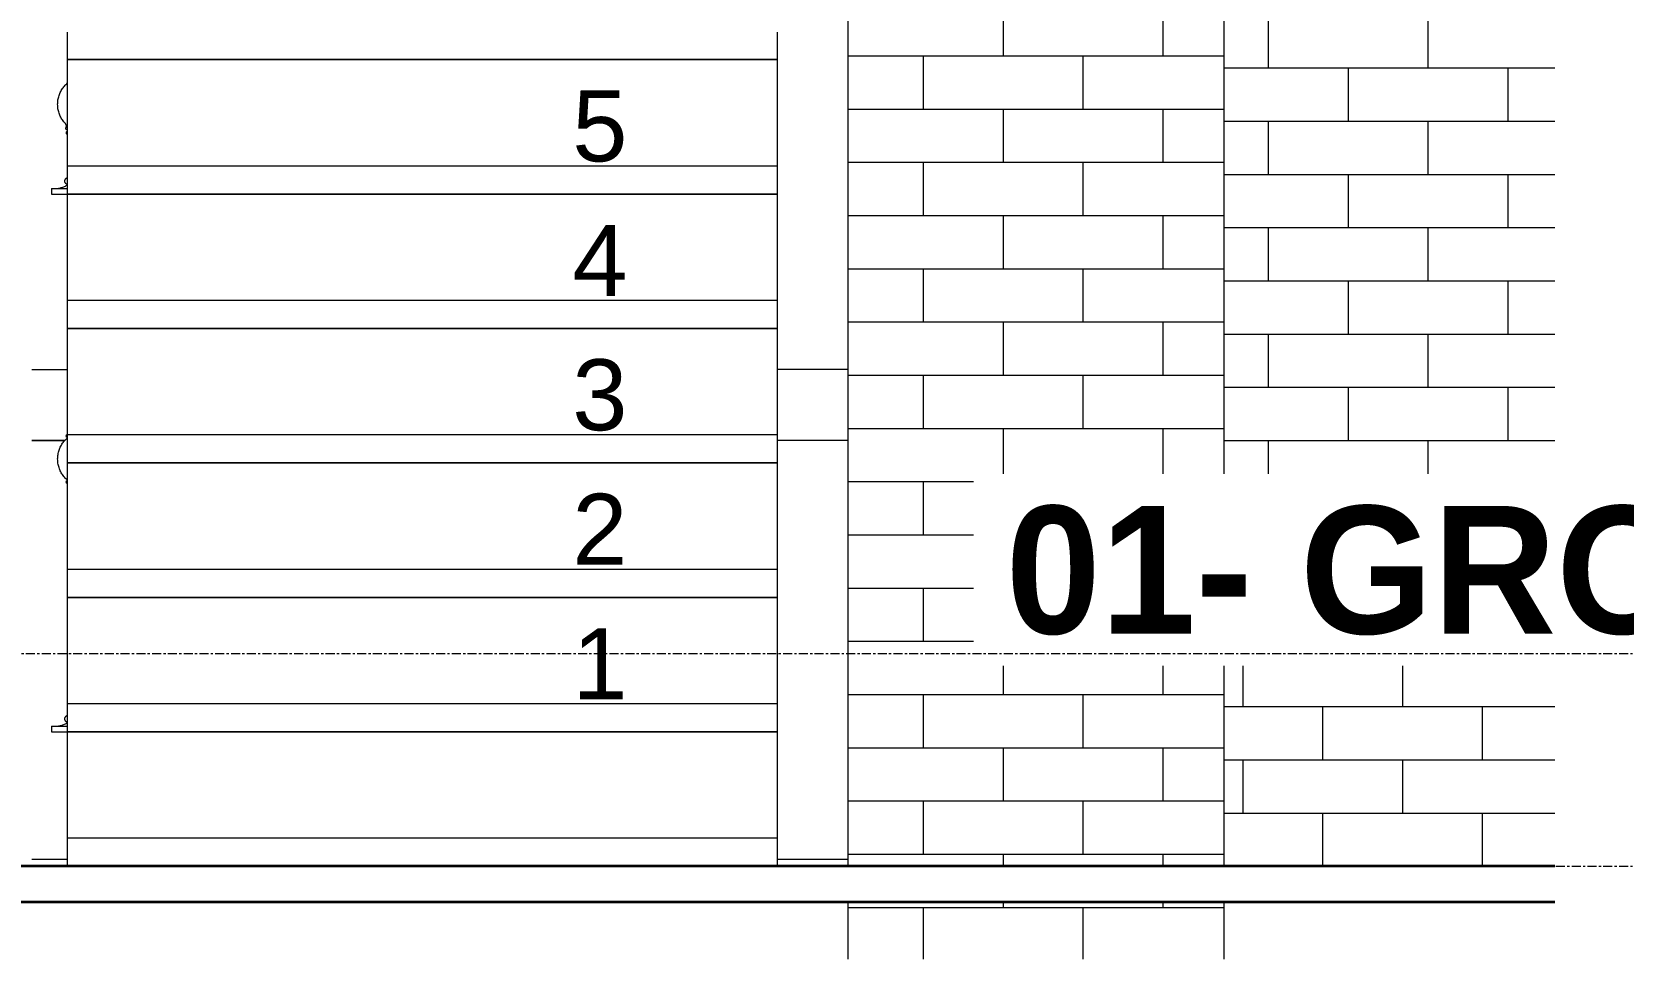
# Model space of a CAD drawing. Header units: inches. Extents: x 22 to 382261, y 22 to 371281.
# Drawn here: x 308972 to 311214, y 113177 to 114484 of the extents above; entities that cross this region are included whole.
import ezdxf

# ---------------------------------------------------------------- set-up
doc = ezdxf.new("R2010")
doc.units = ezdxf.units.IN
doc.header["$MEASUREMENT"] = 0
doc.linetypes.add('Grid Line 1_2_', pattern=[22.225, 12.7, -3.175, 3.175, -3.175])
for name, color, linetype, lineweight in [('A-FLOR', 192, 'Continuous', 9), ('A-FLOR-HRAL', 11, 'Continuous', 9), ('A-FLOR-LEVL', 51, 'Continuous', 9), ('A-FLOR-PATT', 8, 'Continuous', 9), ('A-WALL', 113, 'Continuous', 9), ('A-WALL-PATT', 111, 'Continuous', 9), ('I-WALL', 2, 'Continuous', 9), ('Q-CASE', 31, 'Continuous', 9), ('S-STRS', 31, 'Continuous', 9), ('S-STRS-ANNO', 31, 'Continuous', 9)]:
    doc.layers.add(name, color=color, linetype=linetype, lineweight=lineweight)
doc.styles.add('Arial', font='arial.ttf', dxfattribs={"height": 506.015625})
doc.styles.add('Century Gothic_B', font='GOTHICB.TTF', dxfattribs={"height": 510})

# ---------------------------------------------------------------- blocks, each defined once
blk = doc.blocks.new('Railing - 950mm High Post-464047-Left Side Elevation - Callout 1')
at = {"layer": 'A-FLOR-HRAL'}
for p, q in [((11546.7, 955.2), (11546.7, 947.4)), ((11546.7, 955.2), (11568.2, 955.2)), ((11546.7, 947.4), (11568.2, 947.4))]:
    blk.add_line(p, q, dxfattribs=at)
at = {"layer": 'A-FLOR-HRAL', "flags": 128}
for points in [[(11566, 1852.2), (11564.9, 1853.4), (11563.9, 1854.6), (11562.9, 1855.8), (11562, 1857.1), (11561.2, 1858.4), (11560.3, 1859.7), (11559.6, 1861.1), (11558.9, 1862.5), (11558.3, 1863.9), (11557.7, 1865.3), (11557.1, 1866.8), (11556.7, 1868.3), (11556.3, 1869.8), (11555.9, 1871.3), (11555.6, 1872.9), (11555.4, 1874.4), (11555.3, 1876), (11555.2, 1877.5), (11555.1, 1879.1), (11555.2, 1880.6), (11555.2, 1882.2), (11555.4, 1883.7), (11555.6, 1885.3), (11555.9, 1886.8), (11556.2, 1888.4), (11556.6, 1889.9), (11557.1, 1891.4), (11557.6, 1892.8), (11558.2, 1894.3), (11558.8, 1895.7), (11559.5, 1897.1), (11560.2, 1898.5), (11561, 1899.8), (11561.9, 1901.1), (11562.8, 1902.4), (11563.7, 1903.6), (11564.7, 1904.8), (11565.8, 1906), (11566.9, 1907.1), (11568, 1908.2)], [(11567, 1846.3), (11567.1, 1846.5), (11567.2, 1846.7), (11567.3, 1846.9), (11567.3, 1847.2), (11567.4, 1847.4), (11567.4, 1847.6), (11567.4, 1847.8), (11567.4, 1848), (11567.5, 1848.2), (11567.5, 1848.5), (11567.5, 1848.7), (11567.4, 1848.9), (11567.4, 1849.1), (11567.4, 1849.3), (11567.4, 1849.5), (11567.3, 1849.8), (11567.2, 1850), (11567.2, 1850.2), (11567.1, 1850.4), (11567, 1850.6), (11566.9, 1850.8), (11566.8, 1851), (11566.7, 1851.2), (11566.6, 1851.4), (11566.5, 1851.5), (11566.4, 1851.7), (11566.2, 1851.9), (11566.1, 1852.1), (11566, 1852.2), (11566, 1852.2)], [(11568.8, 1842.9), (11568.7, 1842.9), (11568.6, 1842.9), (11568.5, 1842.9), (11568.4, 1843), (11568.3, 1843), (11568.2, 1843.1), (11568.1, 1843.1), (11568, 1843.2), (11567.9, 1843.2), (11567.8, 1843.3), (11567.8, 1843.4), (11567.7, 1843.4), (11567.6, 1843.5), (11567.5, 1843.6), (11567.5, 1843.6), (11567.4, 1843.7), (11567.3, 1843.8), (11567.3, 1843.9), (11567.2, 1844), (11567.2, 1844.1), (11567.1, 1844.2), (11567.1, 1844.2), (11567, 1844.3), (11567, 1844.4), (11567, 1844.5), (11566.9, 1844.6), (11566.9, 1844.7), (11566.9, 1844.8), (11566.9, 1844.9), (11566.9, 1845), (11566.8, 1845.1), (11566.8, 1845.2), (11566.8, 1845.3), (11566.8, 1845.4), (11566.8, 1845.5), (11566.9, 1845.7), (11566.9, 1845.8), (11566.9, 1845.9), (11566.9, 1846), (11566.9, 1846.1), (11567, 1846.1), (11567, 1846.2), (11567, 1846.3)], [(11568.8, 1836.6), (11568.7, 1836.7), (11568.6, 1836.7), (11568.5, 1836.8), (11568.4, 1836.8), (11568.4, 1836.9), (11568.3, 1836.9), (11568.2, 1837), (11568.1, 1837.1), (11568.1, 1837.1), (11568, 1837.2), (11567.9, 1837.3), (11567.9, 1837.4), (11567.8, 1837.5), (11567.7, 1837.5), (11567.7, 1837.6), (11567.6, 1837.7), (11567.6, 1837.8), (11567.6, 1837.9), (11567.5, 1838), (11567.5, 1838.1), (11567.5, 1838.2), (11567.4, 1838.3), (11567.4, 1838.4), (11567.4, 1838.5), (11567.4, 1838.6), (11567.4, 1838.7), (11567.3, 1838.8), (11567.3, 1838.9), (11567.3, 1839), (11567.4, 1839.1), (11567.4, 1839.2), (11567.4, 1839.3), (11567.4, 1839.4), (11567.4, 1839.5), (11567.4, 1839.6), (11567.5, 1839.6), (11567.5, 1839.7), (11567.5, 1839.8), (11567.6, 1839.9), (11567.6, 1840), (11567.7, 1840.1), (11567.7, 1840.2), (11567.8, 1840.3), (11567.8, 1840.4), (11567.9, 1840.4), (11567.9, 1840.5), (11568, 1840.6), (11568.1, 1840.7), (11568.2, 1840.7), (11568.2, 1840.8), (11568.3, 1840.9), (11568.4, 1840.9), (11568.5, 1841), (11568.6, 1841), (11568.6, 1841.1), (11568.7, 1841.1), (11568.8, 1841.2)], [(11568.8, 1409.3), (11568.7, 1409.3), (11568.6, 1409.4), (11568.5, 1409.4), (11568.4, 1409.5), (11568.4, 1409.6), (11568.3, 1409.6), (11568.2, 1409.7), (11568.1, 1409.8), (11568.1, 1409.8), (11568, 1409.9), (11567.9, 1410), (11567.9, 1410.1), (11567.8, 1410.1), (11567.7, 1410.2), (11567.7, 1410.3), (11567.6, 1410.4), (11567.6, 1410.5), (11567.6, 1410.6), (11567.5, 1410.7), (11567.5, 1410.8), (11567.5, 1410.8), (11567.4, 1410.9), (11567.4, 1411), (11567.4, 1411.1), (11567.4, 1411.2), (11567.4, 1411.3), (11567.3, 1411.4), (11567.3, 1411.5), (11567.3, 1411.6), (11567.4, 1411.7), (11567.4, 1411.8), (11567.4, 1411.9), (11567.4, 1412), (11567.4, 1412.1), (11567.4, 1412.2), (11567.5, 1412.3), (11567.5, 1412.4), (11567.5, 1412.5), (11567.6, 1412.6), (11567.6, 1412.7), (11567.7, 1412.8), (11567.7, 1412.9), (11567.8, 1413), (11567.8, 1413), (11567.9, 1413.1), (11567.9, 1413.2), (11568, 1413.3), (11568.1, 1413.3), (11568.2, 1413.4), (11568.2, 1413.5), (11568.3, 1413.5), (11568.4, 1413.6), (11568.5, 1413.7), (11568.6, 1413.7), (11568.6, 1413.8), (11568.7, 1413.8), (11568.8, 1413.8)], [(11568, 1350.2), (11566.8, 1351.3), (11565.8, 1352.4), (11564.7, 1353.6), (11563.7, 1354.8), (11562.8, 1356), (11561.9, 1357.3), (11561, 1358.6), (11560.2, 1360), (11559.5, 1361.3), (11558.8, 1362.7), (11558.1, 1364.2), (11557.6, 1365.6), (11557.1, 1367.1), (11556.6, 1368.6), (11556.2, 1370.1), (11555.9, 1371.6), (11555.6, 1373.1), (11555.4, 1374.7), (11555.2, 1376.2), (11555.2, 1377.8), (11555.1, 1379.4), (11555.2, 1380.9), (11555.3, 1382.5), (11555.4, 1384), (11555.7, 1385.6), (11555.9, 1387.1), (11556.3, 1388.6), (11556.7, 1390.1), (11557.2, 1391.6), (11557.7, 1393.1), (11558.3, 1394.6), (11558.9, 1396), (11559.6, 1397.4), (11560.4, 1398.7), (11561.2, 1400.1), (11562, 1401.4), (11563, 1402.6), (11563.9, 1403.9), (11564.9, 1405.1), (11566, 1406.2), (11567.1, 1407.3), (11568.2, 1408.4), (11569.2, 1409.2)], [(11568.8, 1344.6), (11568.7, 1344.6), (11568.6, 1344.6), (11568.5, 1344.7), (11568.4, 1344.8), (11568.4, 1344.8), (11568.3, 1344.9), (11568.2, 1344.9), (11568.1, 1345), (11568.1, 1345.1), (11568, 1345.1), (11567.9, 1345.2), (11567.9, 1345.3), (11567.8, 1345.4), (11567.7, 1345.5), (11567.7, 1345.5), (11567.6, 1345.6), (11567.6, 1345.7), (11567.6, 1345.8), (11567.5, 1345.9), (11567.5, 1346), (11567.5, 1346.1), (11567.4, 1346.2), (11567.4, 1346.3), (11567.4, 1346.4), (11567.4, 1346.5), (11567.4, 1346.6), (11567.3, 1346.7), (11567.3, 1346.8), (11567.3, 1346.9), (11567.4, 1347), (11567.4, 1347.1), (11567.4, 1347.2), (11567.4, 1347.3), (11567.4, 1347.4), (11567.4, 1347.5), (11567.5, 1347.6), (11567.5, 1347.7), (11567.5, 1347.8), (11567.6, 1347.9), (11567.6, 1347.9), (11567.7, 1348), (11567.7, 1348.1), (11567.8, 1348.2), (11567.8, 1348.3), (11567.9, 1348.4), (11567.9, 1348.4), (11568, 1348.5), (11568.1, 1348.6), (11568.2, 1348.7), (11568.2, 1348.7), (11568.3, 1348.8), (11568.4, 1348.8), (11568.5, 1348.9), (11568.6, 1349), (11568.6, 1349), (11568.7, 1349.1), (11568.8, 1349.1)], [(11568.9, 960.5), (11568.7, 960.6), (11568.5, 960.7), (11568.3, 960.8), (11568.1, 960.9), (11567.9, 961), (11567.7, 961.2), (11567.5, 961.3), (11567.4, 961.4), (11567.2, 961.6), (11567, 961.7), (11566.9, 961.9), (11566.7, 962), (11566.6, 962.2), (11566.5, 962.4), (11566.3, 962.5), (11566.2, 962.7), (11566.1, 962.9), (11566, 963.1), (11565.9, 963.3), (11565.8, 963.5), (11565.7, 963.7), (11565.7, 963.9), (11565.6, 964.1), (11565.5, 964.3), (11565.5, 964.5), (11565.5, 964.7), (11565.4, 964.9), (11565.4, 965.2), (11565.4, 965.4), (11565.4, 965.6), (11565.4, 965.8), (11565.4, 966), (11565.4, 966.2), (11565.5, 966.5), (11565.5, 966.7), (11565.5, 966.9), (11565.6, 967.1), (11565.7, 967.3), (11565.7, 967.5), (11565.8, 967.7), (11565.9, 967.9), (11566, 968.1), (11566.1, 968.3), (11566.2, 968.5), (11566.3, 968.7), (11566.5, 968.8), (11566.6, 969), (11566.7, 969.2), (11566.9, 969.3), (11567, 969.5), (11567.2, 969.6), (11567.3, 969.8), (11567.5, 969.9), (11567.7, 970), (11567.9, 970.2), (11568.1, 970.3), (11568.2, 970.4), (11568.4, 970.5), (11568.6, 970.6), (11568.8, 970.7)], [(11551.7, 955.2), (11552.9, 955.2), (11554.2, 955.3), (11555.4, 955.4), (11556.7, 955.6), (11557.9, 955.8), (11559.1, 956.1), (11560.3, 956.4), (11561.5, 956.7), (11562.6, 957.2), (11563.8, 957.6), (11564.9, 958.1), (11566, 958.7), (11567.1, 959.3), (11568.2, 959.9), (11569.1, 960.5)]]:
    blk.add_lwpolyline(points, dxfattribs=at)
blk = doc.blocks.new('Railing - 950mm High Post-379029-Left Side Elevation - Callout 1')
at = {"layer": 'A-FLOR-HRAL'}
for p, q in [((11546.7, 197.3), (11546.7, 189.5)), ((11546.7, 197.3), (11568.2, 197.3)), ((11546.7, 189.5), (11568.2, 189.5))]:
    blk.add_line(p, q, dxfattribs=at)
at = {"layer": 'A-FLOR-HRAL', "flags": 128}
for points in [[(11566, 1047), (11564.9, 1048.1), (11563.9, 1049.3), (11562.9, 1050.5), (11562, 1051.8), (11561.2, 1053.1), (11560.3, 1054.4), (11559.6, 1055.8), (11558.9, 1057.2), (11558.3, 1058.6), (11557.7, 1060.1), (11557.1, 1061.5), (11556.7, 1063), (11556.3, 1064.5), (11555.9, 1066.1), (11555.6, 1067.6), (11555.4, 1069.1), (11555.3, 1070.7), (11555.2, 1072.3), (11555.1, 1073.8), (11555.2, 1075.4), (11555.2, 1076.9), (11555.4, 1078.5), (11555.6, 1080), (11555.9, 1081.6), (11556.2, 1083.1), (11556.6, 1084.6), (11557.1, 1086.1), (11557.6, 1087.6), (11558.2, 1089), (11558.8, 1090.4), (11559.5, 1091.8), (11560.2, 1093.2), (11561, 1094.6), (11561.9, 1095.9), (11562.8, 1097.1), (11563.7, 1098.4), (11564.7, 1099.6), (11565.8, 1100.7), (11566.9, 1101.8), (11568, 1102.9), (11569.2, 1103.9)], [(11567, 1041.1), (11567.1, 1041.3), (11567.2, 1041.5), (11567.3, 1041.7), (11567.3, 1041.9), (11567.4, 1042.1), (11567.4, 1042.3), (11567.4, 1042.5), (11567.4, 1042.8), (11567.5, 1043), (11567.5, 1043.2), (11567.5, 1043.4), (11567.4, 1043.6), (11567.4, 1043.8), (11567.4, 1044.1), (11567.4, 1044.3), (11567.3, 1044.5), (11567.2, 1044.7), (11567.2, 1044.9), (11567.1, 1045.1), (11567, 1045.3), (11566.9, 1045.5), (11566.8, 1045.7), (11566.7, 1045.9), (11566.6, 1046.1), (11566.5, 1046.3), (11566.4, 1046.5), (11566.2, 1046.6), (11566.1, 1046.8), (11566, 1047), (11566, 1047)], [(11568.8, 1037.6), (11568.7, 1037.6), (11568.6, 1037.6), (11568.5, 1037.7), (11568.4, 1037.7), (11568.3, 1037.8), (11568.2, 1037.8), (11568.1, 1037.9), (11568, 1037.9), (11567.9, 1038), (11567.8, 1038), (11567.8, 1038.1), (11567.7, 1038.2), (11567.6, 1038.2), (11567.5, 1038.3), (11567.5, 1038.4), (11567.4, 1038.5), (11567.3, 1038.5), (11567.3, 1038.6), (11567.2, 1038.7), (11567.2, 1038.8), (11567.1, 1038.9), (11567.1, 1039), (11567, 1039.1), (11567, 1039.2), (11567, 1039.3), (11566.9, 1039.4), (11566.9, 1039.5), (11566.9, 1039.6), (11566.9, 1039.7), (11566.9, 1039.8), (11566.8, 1039.9), (11566.8, 1040), (11566.8, 1040.1), (11566.8, 1040.2), (11566.8, 1040.3), (11566.9, 1040.4), (11566.9, 1040.5), (11566.9, 1040.6), (11566.9, 1040.7), (11566.9, 1040.8), (11567, 1040.9), (11567, 1041), (11567, 1041.1)], [(11568.8, 1031.4), (11568.7, 1031.4), (11568.6, 1031.5), (11568.5, 1031.5), (11568.4, 1031.6), (11568.4, 1031.6), (11568.3, 1031.7), (11568.2, 1031.7), (11568.1, 1031.8), (11568.1, 1031.9), (11568, 1032), (11567.9, 1032), (11567.9, 1032.1), (11567.8, 1032.2), (11567.7, 1032.3), (11567.7, 1032.4), (11567.6, 1032.4), (11567.6, 1032.5), (11567.6, 1032.6), (11567.5, 1032.7), (11567.5, 1032.8), (11567.5, 1032.9), (11567.4, 1033), (11567.4, 1033.1), (11567.4, 1033.2), (11567.4, 1033.3), (11567.4, 1033.4), (11567.3, 1033.5), (11567.3, 1033.6), (11567.3, 1033.7), (11567.4, 1033.8), (11567.4, 1033.9), (11567.4, 1034), (11567.4, 1034.1), (11567.4, 1034.2), (11567.4, 1034.3), (11567.5, 1034.4), (11567.5, 1034.5), (11567.5, 1034.6), (11567.6, 1034.7), (11567.6, 1034.8), (11567.7, 1034.8), (11567.7, 1034.9), (11567.8, 1035), (11567.8, 1035.1), (11567.9, 1035.2), (11567.9, 1035.3), (11568, 1035.3), (11568.1, 1035.4), (11568.2, 1035.5), (11568.2, 1035.5), (11568.3, 1035.6), (11568.4, 1035.7), (11568.5, 1035.7), (11568.6, 1035.8), (11568.6, 1035.8), (11568.7, 1035.9), (11568.8, 1035.9)], [(11568.8, 604), (11568.7, 604.1), (11568.6, 604.1), (11568.5, 604.2), (11568.4, 604.2), (11568.4, 604.3), (11568.3, 604.4), (11568.2, 604.4), (11568.1, 604.5), (11568.1, 604.6), (11568, 604.6), (11567.9, 604.7), (11567.9, 604.8), (11567.8, 604.9), (11567.7, 605), (11567.7, 605), (11567.6, 605.1), (11567.6, 605.2), (11567.6, 605.3), (11567.5, 605.4), (11567.5, 605.5), (11567.5, 605.6), (11567.4, 605.7), (11567.4, 605.8), (11567.4, 605.9), (11567.4, 606), (11567.4, 606.1), (11567.3, 606.2), (11567.3, 606.3), (11567.3, 606.4), (11567.4, 606.5), (11567.4, 606.6), (11567.4, 606.7), (11567.4, 606.8), (11567.4, 606.9), (11567.4, 607), (11567.5, 607.1), (11567.5, 607.2), (11567.5, 607.3), (11567.6, 607.3), (11567.6, 607.4), (11567.7, 607.5), (11567.7, 607.6), (11567.8, 607.7), (11567.8, 607.8), (11567.9, 607.9), (11567.9, 607.9), (11568, 608), (11568.1, 608.1), (11568.2, 608.1), (11568.2, 608.2), (11568.3, 608.3), (11568.4, 608.3), (11568.5, 608.4), (11568.6, 608.4), (11568.6, 608.5), (11568.7, 608.5), (11568.8, 608.6)], [(11568, 545), (11566.8, 546.1), (11565.8, 547.2), (11564.7, 548.3), (11563.7, 549.5), (11562.8, 550.8), (11561.9, 552), (11561, 553.3), (11560.2, 554.7), (11559.5, 556.1), (11558.8, 557.5), (11558.1, 558.9), (11557.6, 560.3), (11557.1, 561.8), (11556.6, 563.3), (11556.2, 564.8), (11555.9, 566.3), (11555.6, 567.9), (11555.4, 569.4), (11555.2, 571), (11555.2, 572.5), (11555.1, 574.1), (11555.2, 575.7), (11555.3, 577.2), (11555.4, 578.8), (11555.7, 580.3), (11555.9, 581.9), (11556.3, 583.4), (11556.7, 584.9), (11557.2, 586.4), (11557.7, 587.8), (11558.3, 589.3), (11558.9, 590.7), (11559.6, 592.1), (11560.4, 593.5), (11561.2, 594.8), (11562, 596.1), (11563, 597.4), (11563.9, 598.6), (11564.9, 599.8), (11566, 600.9), (11567.1, 602), (11568.2, 603.1), (11569.2, 603.9)], [(11568.8, 539.3), (11568.7, 539.3), (11568.6, 539.4), (11568.5, 539.4), (11568.4, 539.5), (11568.4, 539.5), (11568.3, 539.6), (11568.2, 539.7), (11568.1, 539.7), (11568.1, 539.8), (11568, 539.9), (11567.9, 540), (11567.9, 540), (11567.8, 540.1), (11567.7, 540.2), (11567.7, 540.3), (11567.6, 540.4), (11567.6, 540.5), (11567.6, 540.6), (11567.5, 540.6), (11567.5, 540.7), (11567.5, 540.8), (11567.4, 540.9), (11567.4, 541), (11567.4, 541.1), (11567.4, 541.2), (11567.4, 541.3), (11567.3, 541.4), (11567.3, 541.5), (11567.3, 541.6), (11567.4, 541.7), (11567.4, 541.8), (11567.4, 541.9), (11567.4, 542), (11567.4, 542.1), (11567.4, 542.2), (11567.5, 542.3), (11567.5, 542.4), (11567.5, 542.5), (11567.6, 542.6), (11567.6, 542.7), (11567.7, 542.8), (11567.7, 542.9), (11567.8, 542.9), (11567.8, 543), (11567.9, 543.1), (11567.9, 543.2), (11568, 543.3), (11568.1, 543.3), (11568.2, 543.4), (11568.2, 543.5), (11568.3, 543.5), (11568.4, 543.6), (11568.5, 543.6), (11568.6, 543.7), (11568.6, 543.7), (11568.7, 543.8), (11568.8, 543.8)], [(11551.7, 197.3), (11552.9, 197.3), (11554.2, 197.4), (11555.4, 197.5), (11556.7, 197.7), (11557.9, 197.9), (11559.1, 198.2), (11560.3, 198.5), (11561.5, 198.8), (11562.6, 199.3), (11563.8, 199.7), (11564.9, 200.2), (11566, 200.8), (11567.1, 201.4), (11568.2, 202), (11569.1, 202.6)], [(11568.9, 202.7), (11568.7, 202.7), (11568.5, 202.8), (11568.3, 202.9), (11568.1, 203), (11567.9, 203.1), (11567.7, 203.3), (11567.5, 203.4), (11567.4, 203.5), (11567.2, 203.7), (11567, 203.8), (11566.9, 204), (11566.7, 204.1), (11566.6, 204.3), (11566.5, 204.5), (11566.3, 204.6), (11566.2, 204.8), (11566.1, 205), (11566, 205.2), (11565.9, 205.4), (11565.8, 205.6), (11565.7, 205.8), (11565.7, 206), (11565.6, 206.2), (11565.5, 206.4), (11565.5, 206.6), (11565.5, 206.8), (11565.4, 207), (11565.4, 207.3), (11565.4, 207.5), (11565.4, 207.7), (11565.4, 207.9), (11565.4, 208.1), (11565.4, 208.3), (11565.5, 208.6), (11565.5, 208.8), (11565.5, 209), (11565.6, 209.2), (11565.7, 209.4), (11565.7, 209.6), (11565.8, 209.8), (11565.9, 210), (11566, 210.2), (11566.1, 210.4), (11566.2, 210.6), (11566.3, 210.8), (11566.5, 210.9), (11566.6, 211.1), (11566.7, 211.3), (11566.9, 211.4), (11567, 211.6), (11567.2, 211.7), (11567.3, 211.9), (11567.5, 212), (11567.7, 212.1), (11567.9, 212.3), (11568.1, 212.4), (11568.2, 212.5), (11568.4, 212.6), (11568.6, 212.7), (11568.8, 212.8)]]:
    blk.add_lwpolyline(points, dxfattribs=at)
blk = doc.blocks.new('Railing - Railing-377356-Left Side Elevation - Callout 1')
for name in ['Railing - 950mm High Post-464047-Left Side Elevation - Callout 1', 'Railing - 950mm High Post-379029-Left Side Elevation - Callout 1']:
    blk.add_blockref(name, (0, 0))
blk = doc.blocks.new('Casework 23 - Casework 23-687365-Left Side Elevation - Callout 1')
at = {"layer": 'Q-CASE'}
h = blk.add_hatch(dxfattribs=at)
h.set_pattern_fill('FP_5', color=256, style=0, pattern_type=2)
h.set_pattern_definition([(0, (-609.6, 300), (0, 75), []), (90, (-609.6, 300), (-112.5, 75), [75, -75])])
h.paths.add_polyline_path([(12668.8, -130.9), (13198.8, -130.9), (13198.8, -50), (12668.8, -50)])
h.paths.add_polyline_path([(13198.8, 0), (13198.8, 3376.8), (12668.8, 3376.8), (12668.8, 0), (13080.6, 0)])
for p, q in [((12668.8, 0), (12668.8, 3376.8)), ((13198.8, 0), (13198.8, 3376.8)), ((12668.8, -130.9), (12668.8, -50)), ((13198.8, -130.9), (13198.8, -50))]:
    blk.add_line(p, q, dxfattribs=at)
blk = doc.blocks.new('Casework 29 - Casework 29-858232-Left Side Elevation - Callout 1')
at = {"layer": 'Q-CASE'}
for p, q in [((11518.8, 700), (11568.8, 700)), ((12668.8, 700), (12569.3, 700)), ((11565.5, 600), (11518.8, 600))]:
    blk.add_line(p, q, dxfattribs=at)

msp = doc.modelspace()

# ---------------------------------------------------------------- hatches: boundary and pattern name
at = {"layer": 'A-FLOR-PATT'}
h = msp.add_hatch(dxfattribs=at)
h.set_pattern_fill('FP_3', color=256, style=0, pattern_type=2)
h.set_pattern_definition([(180, (286152.76, 113607.964), (-9e-15, -75), []), (270, (286152.76, 113607.96), (112.5, -75), [75, -75])])
h.paths.add_polyline_path([(311117.6, 113308), (311117.6, 113608), (310651.6, 113608), (310651.6, 113308)])
at = {"layer": 'A-WALL-PATT'}
h = msp.add_hatch(dxfattribs=at)
h.set_pattern_fill('FP_1', color=256, style=0, pattern_type=2)
h.set_pattern_definition([(0, (317126.566, 113607.964), (0, 75), []), (90, (317126.57, 113607.96), (-112.5, 75), [75, -75])])
h.paths.add_polyline_path([(311117.6, 113608), (311117.6, 116684.7), (310651.6, 116684.7), (310651.6, 113608)])

# ---------------------------------------------------------------- linework, layer by layer
at = {"layer": 'A-FLOR', "lineweight": 35}
for p, q in [((311117.6, 113308), (273725.8, 113308)), ((273725.8, 113258), (311117.6, 113258))]:
    msp.add_line(p, q, dxfattribs=at)
at = {"layer": 'A-FLOR'}
for p, q in [((308971.6, 113318), (309021.6, 113318)), ((310021.6, 113318), (310121.6, 113318))]:
    msp.add_line(p, q, dxfattribs=at)
at = {"layer": 'A-FLOR-LEVL', "linetype": 'Grid Line 1_2_'}
msp.add_line((274114.5, 113308), (312992.1, 113308), dxfattribs=at)
at = {"layer": 'A-WALL'}
for p, q in [((308971.6, 113908), (309018.3, 113908)), ((310651.6, 113608), (311117.6, 113608))]:
    msp.add_line(p, q, dxfattribs=at)
at = {"layer": 'I-WALL'}
msp.add_line((310121.6, 113908), (310022.1, 113908), dxfattribs=at)
at = {"layer": 'S-STRS'}
for p, q in [((309021.6, 114444.8), (309021.6, 114483.7)), ((310021.6, 114483.7), (310021.6, 114444.8)), ((309021.6, 114444.8), (310021.6, 114444.8)), ((309021.6, 114294.8), (309021.6, 114444.8)), ((310021.6, 114444.8), (309021.6, 114444.8)), ((310021.6, 114444.8), (310021.6, 114294.8)), ((309021.6, 114255.3), (309021.6, 114294.8)), ((310021.6, 114294.8), (309021.6, 114294.8)), ((310021.6, 114294.8), (310021.6, 114255.3)), ((309021.6, 114255.3), (310021.6, 114255.3)), ((309021.6, 114105.3), (309021.6, 114255.3)), ((310021.6, 114255.3), (309021.6, 114255.3)), ((310021.6, 114255.3), (310021.6, 114105.3)), ((309021.6, 114065.9), (309021.6, 114105.3)), ((310021.6, 114105.3), (309021.6, 114105.3)), ((310021.6, 114105.3), (310021.6, 114065.9)), ((309021.6, 114065.9), (310021.6, 114065.9)), ((309021.6, 113915.9), (309021.6, 114065.9)), ((310021.6, 114065.9), (309021.6, 114065.9)), ((310021.6, 114065.9), (310021.6, 113915.9)), ((309021.6, 113876.4), (309021.6, 113915.9)), ((310021.6, 113915.9), (309021.6, 113915.9)), ((310021.6, 113915.9), (310021.6, 113876.4)), ((309021.6, 113876.4), (310021.6, 113876.4)), ((309021.6, 113726.4), (309021.6, 113876.4)), ((310021.6, 113876.4), (309021.6, 113876.4)), ((310021.6, 113876.4), (310021.6, 113726.4)), ((309021.6, 113686.9), (309021.6, 113726.4)), ((310021.6, 113726.4), (309021.6, 113726.4)), ((310021.6, 113726.4), (310021.6, 113686.9)), ((309021.6, 113686.9), (310021.6, 113686.9)), ((309021.6, 113536.9), (309021.6, 113686.9)), ((310021.6, 113686.9), (309021.6, 113686.9)), ((310021.6, 113686.9), (310021.6, 113536.9)), ((309021.6, 113497.4), (309021.6, 113536.9)), ((310021.6, 113536.9), (309021.6, 113536.9)), ((310021.6, 113536.9), (310021.6, 113497.4)), ((309021.6, 113497.4), (310021.6, 113497.4)), ((309021.6, 113347.4), (309021.6, 113497.4)), ((310021.6, 113497.4), (309021.6, 113497.4)), ((310021.6, 113497.4), (310021.6, 113347.4)), ((309021.6, 113308), (309021.6, 113347.4)), ((310021.6, 113347.4), (309021.6, 113347.4)), ((310021.6, 113347.4), (310021.6, 113308))]:
    msp.add_line(p, q, dxfattribs=at)

# ---------------------------------------------------------------- block references
at = {"layer": 'A-FLOR-HRAL'}
msp.add_blockref('Railing - Railing-377356-Left Side Elevation - Callout 1', (297452.8, 113308), dxfattribs=at)
at = {"layer": 'Q-CASE'}
for name in ['Casework 23 - Casework 23-687365-Left Side Elevation - Callout 1', 'Casework 29 - Casework 29-858232-Left Side Elevation - Callout 1']:
    msp.add_blockref(name, (297452.8, 113308), dxfattribs=at)

# ---------------------------------------------------------------- texts
at = {"layer": 'S-STRS-ANNO', "char_height": 100, "width": 92.294, "attachment_point": 1, "line_spacing_factor": 0.941778, "style": 'Arial'}
for s, insert in [('5', (309733.1, 114401.4)), ('4', (309733.1, 114211.9)), ('3', (309733.1, 114022.5)), ('2', (309733.1, 113833)), ('1', (309733.1, 113643.5))]:
    msp.add_mtext(s, dxfattribs=dict(at, insert=insert))

# ---------------------------------------------------------------- next in the draw order: texts
at = {"layer": 'A-FLOR-LEVL', "insert": (310343.8, 113815.8), "char_height": 180, "width": 2845.991, "attachment_point": 1, "style": 'Century Gothic_B', "bg_fill": 3, "box_fill_scale": 1.25, "bg_fill_color": 256, "bg_fill_true_color": 13158600, "bg_fill_transparency": 0}
msp.add_mtext('01- GROUND FLOOR', dxfattribs=at)

# ---------------------------------------------------------------- next in the draw order: linework, layer by layer
at = {"layer": 'A-FLOR-LEVL', "linetype": 'Grid Line 1_2_'}
msp.add_line((274114.5, 113608), (312992.1, 113608), dxfattribs=at)

doc.saveas('drawing.dxf')
